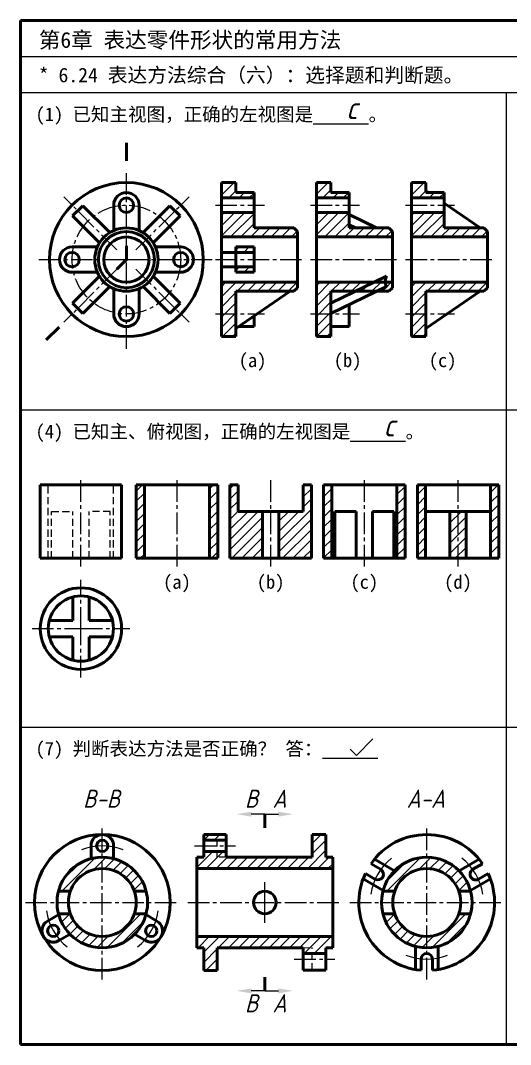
# Model space of a CAD drawing. Header units: millimetres. Extents: x 0 to 322, y 0 to 226.
# Drawn here: x 0 to 108.3, y 0 to 226 of the extents above; entities that cross this region are included whole.
import ezdxf

# ---------------------------------------------------------------- set-up
doc = ezdxf.new("R2010")
doc.units = ezdxf.units.MM
doc.header["$LTSCALE"] = 0.25
doc.linetypes.add('CENTER2', pattern=[28.575, 19.05, -3.175, 3.175, -3.175])
doc.linetypes.add('HIDDEN', pattern=[9.525, 6.35, -3.175])
for name, color, linetype in [('点画线层', 7, 'CENTER2'), ('细实线层', 7, 'Continuous'), ('虚线层', 7, 'HIDDEN')]:
    doc.layers.add(name, color=color, linetype=linetype)
doc.layers.add('答案', color=1, linetype='Continuous', lineweight=30)
doc.layers.add('粗实线层', color=7, linetype='Continuous', lineweight=50)
doc.styles.get("Standard").update_dxf_attribs({"font": 'gbeitc.shx', "height": 5, "bigfont": 'gbcbig.shx'})
doc.styles.add('宋体', font='SimSun.ttf', dxfattribs={"height": 3.5})

# ---------------------------------------------------------------- blocks, each defined once
blk = doc.blocks.new('*U1')
at = {"layer": '点画线层'}
blk.add_line((5.86, 5.86), (-5.86, -5.86), dxfattribs=at)
blk = doc.blocks.new('*U2')
at = {"layer": '点画线层', "color": 0, "linetype": 'ByBlock', "lineweight": -2, "transparency": 16777216}
for p, rotation in [((15.44, 181.21), 270), ((31.39, 181.21), 180), ((31.39, 165.25), 90)]:
    blk.add_blockref('*U1', p, dxfattribs=dict(at, rotation=rotation))
blk.add_blockref('*U1', (15.44, 165.25), dxfattribs=at)

msp = doc.modelspace()

# ---------------------------------------------------------------- hatches: boundary and pattern name
at = {"layer": '细实线层'}
h = msp.add_hatch(dxfattribs=at)
h.set_pattern_fill('ANSI31', color=256, scale=0.5)
h.set_pattern_definition([(45, (-42, 0), (-1.122532, 1.122532), [])])
h.paths.add_polyline_path([(47.61, 190.23), (44.41, 190.23), (44.41, 186.83), (51.61, 186.83), (51.61, 188.03), (47.61, 188.03)])
h.paths.add_polyline_path([(51.61, 183.63), (44.41, 183.63), (44.41, 178.23), (61.21, 178.23), (61.21, 179.43), (60.41, 180.23), (51.61, 180.23)])
h.paths.add_polyline_path([(61.21, 167.03), (61.21, 168.23), (44.41, 168.23), (44.41, 156.23), (47.61, 156.23), (47.61, 166.23), (60.41, 166.23)])
h = msp.add_hatch(dxfattribs=at)
h.set_pattern_fill('ANSI31', color=256, scale=0.5)
h.set_pattern_definition([(45, (-1, 0), (-1.122532, 1.122532), [])])
h.paths.add_polyline_path([(72.61, 188.03), (68.61, 188.03), (68.61, 190.23), (65.41, 190.23), (65.41, 186.83), (72.61, 186.83)])
h.paths.add_polyline_path([(72.61, 183.63), (65.41, 183.63), (65.41, 178.23), (82.21, 178.23), (82.21, 179.43), (81.41, 180.23), (72.61, 180.23)])
edge = h.paths.add_edge_path()
edge.add_line((82.21, 167.03), (82.21, 168.23))
edge.add_line((82.21, 168.23), (80.61, 168.23))
edge.add_ellipse((90.86, 173.23), major_axis=(10, 5.9), ratio=0.375937, start_angle=168.0697, end_angle=180.698)
edge.add_line((80.89, 167.28), (78.71, 166.23))
edge.add_line((78.71, 166.23), (81.41, 166.23))
edge.add_line((81.41, 166.23), (82.21, 167.03))
edge = h.paths.add_edge_path()
edge.add_ellipse((90.86, 173.23), major_axis=(10, 5.9), ratio=0.375937, start_angle=168.0697, end_angle=180.698, ccw=False)
edge.add_line((80.61, 168.23), (78.17, 168.23))
edge.add_line((78.17, 168.23), (74.03, 166.23))
edge.add_line((74.03, 166.23), (78.71, 166.23))
edge.add_line((78.71, 166.23), (80.89, 167.28))
h.paths.add_polyline_path([(78.17, 168.23), (65.41, 168.23), (65.41, 156.23), (68.61, 156.23), (68.61, 166.23), (74.03, 166.23)])
h = msp.add_hatch(dxfattribs=at)
h.set_pattern_fill('ANSI31', color=256, scale=0.5)
h.paths.add_polyline_path([(89.61, 190.23), (86.41, 190.23), (86.41, 186.83), (93.61, 186.83), (93.61, 188.03), (89.61, 188.03)])
h.paths.add_polyline_path([(93.61, 183.63), (86.41, 183.63), (86.41, 178.23), (103.21, 178.23), (103.21, 179.43), (102.41, 180.23), (93.61, 180.23)])
h.paths.add_polyline_path([(103.21, 167.03), (103.21, 168.23), (86.41, 168.23), (86.41, 156.23), (89.61, 156.23), (89.61, 166.23), (102.41, 166.23)])
h = msp.add_hatch(dxfattribs=at)
h.set_pattern_fill('ANSI31', color=256, scale=0.5)
h.set_pattern_definition([(45, (-2, 0), (-1.122532, 1.122532), [])])
h.paths.add_polyline_path([(51.61, 176.03), (47.61, 176.03), (47.61, 174.83), (51.61, 174.83)])
h.paths.add_polyline_path([(51.61, 171.63), (47.61, 171.63), (47.61, 170.43), (51.61, 170.43)])
h = msp.add_hatch(dxfattribs=at)
h.set_pattern_fill('ANSI31', color=256, scale=0.5)
h.paths.add_polyline_path([(27.4, 123.51), (25.6, 123.51), (25.6, 107.31), (27.4, 107.31)])
h.paths.add_polyline_path([(43.6, 123.51), (41.8, 123.51), (41.8, 107.31), (43.6, 107.31)])
h = msp.add_hatch(dxfattribs=at)
h.set_pattern_fill('ANSI31', color=256, scale=0.5)
h.paths.add_polyline_path([(53.5, 117.66), (48.1, 117.66), (48.1, 123.51), (46.3, 123.51), (46.3, 107.31), (53.5, 107.31)])
h.paths.add_polyline_path([(64.3, 123.51), (62.5, 123.51), (62.5, 117.66), (57.1, 117.66), (57.1, 107.31), (64.3, 107.31)])
h = msp.add_hatch(dxfattribs=at)
h.set_pattern_fill('ANSI31', color=256, scale=0.5)
h.paths.add_polyline_path([(68.8, 123.51), (67, 123.51), (67, 107.31), (68.8, 107.31)])
h.paths.add_polyline_path([(85, 123.51), (83.2, 123.51), (83.2, 107.31), (85, 107.31)])
h = msp.add_hatch(dxfattribs=at)
h.set_pattern_fill('ANSI31', color=256, scale=0.5)
h.paths.add_polyline_path([(89.5, 123.51), (87.7, 123.51), (87.7, 107.31), (89.5, 107.31)])
h.paths.add_polyline_path([(96.7, 117.66), (94.9, 117.66), (94.9, 107.31), (96.7, 107.31)])
h.paths.add_polyline_path([(98.5, 117.66), (96.7, 117.66), (96.7, 107.31), (98.5, 107.31)])
h.paths.add_polyline_path([(105.7, 123.51), (103.9, 123.51), (103.9, 107.31), (105.7, 107.31)])
h = msp.add_hatch(dxfattribs=at)
h.set_pattern_fill('ANSI31', color=256, scale=0.5)
h.set_pattern_definition([(45, (0, -2.1767), (-1.122532, 1.122532), [])])
h.paths.add_polyline_path([(45.49, 46.34), (40.49, 46.34), (40.49, 45.09), (45.49, 45.09)], flags=17)
h.paths.add_polyline_path([(68.99, 41.34), (67.49, 41.34), (67.49, 46.34), (64.49, 46.34), (64.49, 41.34), (45.49, 41.34), (45.49, 42.59), (40.49, 42.59), (40.49, 41.34), (38.99, 41.34), (38.99, 38.84), (68.99, 38.84)])
h.paths.add_polyline_path([(68.99, 23.84), (38.99, 23.84), (38.99, 21.34), (40.49, 21.34), (40.49, 16.34), (43.49, 16.34), (43.49, 21.34), (62.49, 21.34), (62.49, 20.09), (67.49, 20.09), (67.49, 21.34), (68.99, 21.34)])
h = msp.add_hatch(dxfattribs=at)
h.set_pattern_fill('ANSI31', color=256, scale=0.5)
h.paths.add_polyline_path([(18.09, 38.84), (18.09, 41.34, 0.341999), (8.4, 33.84), (11.01, 33.84, -0.317837)])
h.paths.add_polyline_path([(18.09, 41.34), (18.09, 38.84, -0.317837), (25.16, 33.84), (27.77, 33.84, 0.341999)])
h.paths.add_polyline_path([(27.77, 28.84), (25.16, 28.84, -0.317837), (18.09, 23.84), (18.09, 21.34, 0.341999)])
h.paths.add_polyline_path([(11.01, 28.84), (8.4, 28.84, 0.341999), (18.09, 21.34), (18.09, 23.84, -0.317837)])
h = msp.add_hatch(dxfattribs=at)
h.set_pattern_fill('ANSI31', color=256, scale=0.5)
h.paths.add_polyline_path([(89.78, 41.34, 0.341999), (80.1, 33.84), (82.71, 33.84, -0.317837), (89.78, 38.84)])
h.paths.add_polyline_path([(89.78, 41.34), (89.78, 38.84, -0.317837), (96.85, 33.84), (99.47, 33.84, 0.341999)])
h.paths.add_polyline_path([(99.47, 28.84), (96.85, 28.84, -0.317837), (89.78, 23.84), (89.78, 21.34, 0.341999)])
h.paths.add_polyline_path([(82.71, 28.84), (80.1, 28.84, 0.341999), (89.78, 21.34), (89.78, 23.84, -0.317837)])

# ---------------------------------------------------------------- linework, layer by layer
at = {"lineweight": 50}
for p, q in [((322, 226), (0, 226)), ((0, 226), (0, 0)), ((0, 0), (322, 0))]:
    msp.add_line(p, q, dxfattribs=at)
for p, q in [((322, 218), (0, 218)), ((322, 210), (0, 210)), ((107.33, 210), (107.33, 0)), ((322, 140), (0, 140)), ((322, 70), (0, 70))]:
    msp.add_line(p, q)
at = {"layer": '点画线层'}
for p, q in [((23.41, 173.23), (23.41, 193.01)), ((43.08, 185.23), (53.92, 185.23)), ((64.08, 185.23), (74.92, 185.23)), ((85.08, 185.23), (95.92, 185.23)), ((4.03, 173.23), (23.41, 173.23)), ((23.41, 153.52), (23.41, 173.23)), ((23.41, 173.23), (42.39, 173.23)), ((43.08, 173.23), (62.55, 173.23)), ((64.08, 173.23), (83.55, 173.23)), ((85.08, 173.23), (104.55, 173.23)), ((43.08, 161.23), (53.92, 161.23)), ((64.08, 161.23), (74.92, 161.23)), ((85.08, 161.23), (95.92, 161.23)), ((13.36, 105.51), (13.36, 125.31)), ((34.6, 105.51), (34.6, 125.31)), ((55.3, 105.51), (55.3, 125.31)), ((76, 105.51), (76, 125.31)), ((96.7, 105.51), (96.7, 125.31)), ((13.36, 91.79), (13.36, 102.59)), ((2.56, 91.79), (13.36, 91.79)), ((13.36, 91.79), (24.16, 91.79)), ((13.36, 80.99), (13.36, 91.79)), ((18.09, 14.34), (18.09, 48.34)), ((89.78, 14.34), (89.78, 48.34)), ((38.49, 43.84), (47.49, 43.84)), ((1.09, 31.34), (35.09, 31.34)), ((36.99, 31.34), (70.99, 31.34)), ((72.78, 31.34), (106.78, 31.34)), ((60.49, 18.84), (69.49, 18.84))]:
    msp.add_line(p, q, dxfattribs=at)
msp.add_circle((23.41, 173.23), 12, dxfattribs=at)
at = {"layer": '答案'}
for p, q in [((74.24, 63.82), (77.86, 67.43)), ((72.85, 65.21), (74.24, 63.82))]:
    msp.add_line(p, q, dxfattribs=at)
at = {"layer": '粗实线层'}
for p, q in [((23.41, 195.01), (23.41, 199.01)), ((44.41, 190.23), (44.41, 156.23)), ((44.41, 190.23), (47.61, 190.23)), ((47.61, 188.03), (47.61, 190.23)), ((65.41, 190.23), (65.41, 156.23)), ((65.41, 190.23), (68.61, 190.23)), ((68.61, 188.03), (68.61, 190.23)), ((86.41, 190.23), (86.41, 156.23)), ((86.41, 190.23), (89.61, 190.23)), ((89.61, 188.03), (89.61, 190.23)), ((47.61, 188.03), (51.61, 188.03)), ((51.61, 180.23), (51.61, 188.03)), ((68.61, 188.03), (72.61, 188.03)), ((72.61, 180.23), (72.61, 188.03)), ((90.2, 188.03), (89.61, 188.43)), ((89.61, 188.03), (93.61, 188.03)), ((93.61, 180.23), (93.61, 188.03)), ((44.41, 186.83), (51.61, 186.83)), ((65.41, 186.83), (72.61, 186.83)), ((86.41, 186.83), (93.61, 186.83)), ((101.61, 180.23), (93.61, 185.7)), ((11.53, 182.85), (13.8, 185.11)), ((19.73, 179.18), (13.8, 185.11)), ((20.61, 179.65), (20.61, 185.23)), ((26.21, 185.23), (26.21, 179.65)), ((33.03, 185.11), (27.1, 179.18)), ((33.03, 185.11), (35.29, 182.85)), ((44.41, 183.63), (51.61, 183.63)), ((65.41, 183.63), (72.61, 183.63)), ((78.71, 180.23), (72.61, 183.18)), ((86.41, 183.63), (93.61, 183.63)), ((11.53, 182.85), (17.46, 176.92)), ((29.36, 176.92), (35.29, 182.85)), ((72.61, 180.91), (74.03, 180.23)), ((51.61, 180.23), (60.41, 180.23)), ((61.21, 179.43), (60.41, 180.23)), ((61.21, 167.03), (61.21, 179.43)), ((72.61, 180.23), (81.41, 180.23)), ((82.21, 179.43), (81.41, 180.23)), ((82.21, 167.03), (82.21, 179.43)), ((93.61, 180.23), (102.41, 180.23)), ((103.21, 179.43), (102.41, 180.23)), ((103.21, 167.03), (103.21, 179.43)), ((44.41, 178.23), (61.21, 178.23)), ((65.41, 178.23), (82.21, 178.23)), ((86.41, 178.23), (103.21, 178.23)), ((11.41, 176.03), (17, 176.03)), ((23.41, 173.23), (23.41, 176.23)), ((29.83, 176.03), (35.41, 176.03)), ((44.41, 174.83), (51.61, 174.83)), ((47.61, 176.03), (51.61, 176.03)), ((47.61, 170.43), (47.61, 176.03)), ((51.61, 170.43), (51.61, 176.03)), ((23.41, 173.23), (21.29, 171.11)), ((17, 170.43), (11.41, 170.43)), ((17.46, 169.54), (11.53, 163.61)), ((35.29, 163.61), (29.36, 169.54)), ((35.41, 170.43), (29.83, 170.43)), ((44.41, 171.63), (51.61, 171.63)), ((47.61, 170.43), (51.61, 170.43)), ((80.89, 169.54), (68.61, 163.61)), ((13.8, 161.35), (19.73, 167.28)), ((27.1, 167.28), (33.03, 161.35)), ((44.41, 168.23), (61.21, 168.23)), ((65.41, 168.23), (82.21, 168.23)), ((68.61, 161.35), (80.89, 167.28)), ((86.41, 168.23), (103.21, 168.23)), ((20.61, 161.23), (20.61, 166.81)), ((26.21, 166.81), (26.21, 161.23)), ((47.61, 156.23), (47.61, 166.23)), ((59.61, 166.23), (47.61, 158.03)), ((47.61, 166.23), (60.41, 166.23)), ((61.21, 167.03), (60.41, 166.23)), ((68.61, 156.23), (68.61, 166.23)), ((68.61, 166.23), (81.41, 166.23)), ((82.21, 167.03), (81.41, 166.23)), ((89.61, 156.23), (89.61, 166.23)), ((89.61, 166.23), (102.41, 166.23)), ((101.61, 166.23), (89.61, 158.03)), ((103.21, 167.03), (102.41, 166.23)), ((13.8, 161.35), (11.53, 163.61)), ((35.29, 163.61), (33.03, 161.35)), ((72.61, 161.23), (72.61, 163.28)), ((51.61, 158.43), (51.61, 160.76)), ((72.61, 158.43), (72.61, 161.23)), ((5.69, 155.51), (8.52, 158.34)), ((48.2, 158.43), (51.61, 158.43)), ((68.61, 158.43), (72.61, 158.43)), ((44.41, 156.23), (47.61, 156.23)), ((65.41, 156.23), (68.61, 156.23)), ((86.41, 156.23), (89.61, 156.23)), ((4.36, 123.51), (22.36, 123.51)), ((4.36, 107.31), (4.36, 123.51)), ((22.36, 107.31), (22.36, 123.51)), ((25.6, 123.51), (43.6, 123.51)), ((25.6, 107.31), (25.6, 123.51)), ((27.4, 107.31), (27.4, 123.51)), ((41.8, 107.31), (41.8, 123.51)), ((43.6, 107.31), (43.6, 123.51)), ((46.3, 123.51), (48.1, 123.51)), ((46.3, 107.31), (46.3, 123.51)), ((48.1, 117.66), (48.1, 123.51)), ((62.5, 123.51), (64.3, 123.51)), ((62.5, 117.66), (62.5, 123.51)), ((64.3, 107.31), (64.3, 123.51)), ((67, 123.51), (85, 123.51)), ((67, 107.31), (67, 123.51)), ((68.8, 107.31), (68.8, 123.51)), ((83.2, 107.31), (83.2, 123.51)), ((85, 107.31), (85, 123.51)), ((87.7, 123.51), (105.7, 123.51)), ((87.7, 107.31), (87.7, 123.51)), ((89.5, 107.31), (89.5, 123.51)), ((103.9, 107.31), (103.9, 123.51)), ((105.7, 107.31), (105.7, 123.51)), ((48.1, 117.66), (62.5, 117.66)), ((53.5, 107.31), (53.5, 117.66)), ((57.1, 107.31), (57.1, 117.66)), ((69.5, 117.66), (74.2, 117.66)), ((69.5, 107.31), (69.5, 117.66)), ((74.2, 107.31), (74.2, 117.66)), ((82.5, 117.66), (77.8, 117.66)), ((77.8, 107.31), (77.8, 117.66)), ((82.5, 107.31), (82.5, 117.66)), ((103.9, 117.66), (89.5, 117.66)), ((94.9, 107.31), (94.9, 117.66)), ((98.5, 107.31), (98.5, 117.66)), ((4.36, 107.31), (22.36, 107.31)), ((25.6, 107.31), (43.6, 107.31)), ((46.3, 107.31), (64.3, 107.31)), ((67, 107.31), (85, 107.31)), ((87.7, 107.31), (105.7, 107.31)), ((11.56, 93.59), (11.56, 98.77)), ((15.16, 93.59), (15.16, 98.77)), ((6.39, 93.59), (11.56, 93.59)), ((15.16, 93.59), (20.33, 93.59)), ((6.39, 89.99), (11.56, 89.99)), ((11.56, 84.82), (11.56, 89.99)), ((15.16, 89.99), (20.33, 89.99)), ((15.16, 84.82), (15.16, 89.99)), ((53.99, 47.84), (53.99, 50.84)), ((40.49, 46.34), (45.49, 46.34)), ((40.49, 41.34), (40.49, 46.34)), ((45.49, 41.34), (45.49, 46.34)), ((64.49, 46.34), (67.49, 46.34)), ((64.49, 41.34), (64.49, 46.34)), ((67.49, 41.34), (67.49, 46.34)), ((15.59, 41.02), (15.59, 43.84)), ((20.59, 41.02), (20.59, 43.84)), ((40.49, 45.09), (45.49, 45.09)), ((38.99, 21.34), (38.99, 41.34)), ((38.99, 41.34), (40.49, 41.34)), ((40.49, 42.59), (45.49, 42.59)), ((45.49, 41.34), (64.49, 41.34)), ((67.49, 41.34), (68.99, 41.34)), ((68.99, 21.34), (68.99, 41.34)), ((82.65, 38.34), (78.22, 40.9)), ((96.92, 38.34), (101.34, 40.9)), ((38.99, 38.84), (68.99, 38.84)), ((79.58, 38.67), (77.46, 39.89)), ((102.1, 39.89), (99.98, 38.67)), ((80.15, 34.01), (75.72, 36.57)), ((76.21, 37.73), (78.33, 36.5)), ((99.42, 34.01), (103.84, 36.57)), ((101.23, 36.5), (103.35, 37.73)), ((8.4, 33.84), (11.01, 33.84)), ((25.16, 33.84), (27.77, 33.84)), ((80.1, 33.84), (82.71, 33.84)), ((96.85, 33.84), (99.47, 33.84)), ((8.45, 28.66), (6.01, 27.25)), ((8.4, 28.84), (11.01, 28.84)), ((25.16, 28.84), (27.77, 28.84)), ((27.72, 28.66), (30.16, 27.25)), ((80.1, 28.84), (82.71, 28.84)), ((96.85, 28.84), (99.47, 28.84)), ((10.95, 24.33), (8.51, 22.92)), ((25.22, 24.33), (27.66, 22.92)), ((38.99, 23.84), (68.99, 23.84)), ((38.99, 21.34), (40.49, 21.34)), ((40.49, 16.34), (40.49, 21.34)), ((43.49, 16.34), (43.49, 21.34)), ((43.49, 21.34), (62.49, 21.34)), ((62.49, 16.39), (62.49, 21.34)), ((67.49, 16.39), (67.49, 21.34)), ((67.49, 21.34), (68.99, 21.34)), ((87.28, 21.65), (87.28, 16.55)), ((92.28, 21.65), (92.28, 16.55)), ((67.49, 20.09), (62.49, 20.09)), ((88.53, 18.84), (88.53, 16.39)), ((91.03, 16.39), (91.03, 18.84)), ((40.49, 16.34), (43.49, 16.34)), ((67.49, 16.39), (62.49, 16.39)), ((53.99, 14.84), (53.99, 11.84))]:
    msp.add_line(p, q, dxfattribs=at)
for centre, radius in [((23.41, 173.23), 17), ((23.41, 185.23), 1.6), ((23.41, 173.23), 7), ((23.41, 173.23), 6.2), ((23.41, 173.23), 5), ((11.41, 173.23), 1.6), ((35.41, 173.23), 1.6), ((23.41, 161.23), 1.6), ((13.36, 91.79), 9), ((13.36, 91.79), 7.2), ((18.09, 31.34), 15), ((18.09, 43.84), 1.25), ((18.09, 31.34), 10), ((89.78, 31.34), 10), ((18.09, 31.34), 7.5), ((89.78, 31.34), 7.5), ((53.99, 31.34), 2.5), ((7.26, 25.09), 1.25), ((28.91, 25.09), 1.25)]:
    msp.add_circle(centre, radius, dxfattribs=at)
for centre, radius, start, end in [((23.41, 185.23), 2.8, 0, 180), ((11.41, 173.23), 2.8, 90, 270), ((35.41, 173.23), 2.8, 270, 90), ((23.41, 161.23), 2.8, 180, 0), ((18.09, 43.84), 2.5, 0, 180), ((89.78, 31.34), 15, 34.7802, 145.2198), ((78.96, 37.59), 1.25, 240, 60), ((100.61, 37.59), 1.25, 120, 300), ((89.78, 31.34), 15, 154.7802, 265.2198), ((89.78, 31.34), 15, 274.7802, 25.2198), ((7.26, 25.09), 2.5, 120, 300), ((28.91, 25.09), 2.5, 240, 60), ((89.78, 18.84), 1.25, 0, 180)]:
    msp.add_arc(centre, radius, start, end, dxfattribs=at)
msp.add_ellipse((90.86, 173.23), major_axis=(10, 5.9), ratio=0.375937, start_param=2.692555, end_param=3.153775, dxfattribs=at)
at = {"layer": '细实线层'}
for p, q in [((53.99, 50.84), (50.99, 50.84)), ((53.99, 50.84), (56.99, 50.84)), ((53.99, 26.84), (53.99, 35.84)), ((53.99, 11.84), (50.99, 11.84)), ((53.99, 11.84), (56.99, 11.84))]:
    msp.add_line(p, q, dxfattribs=at)
for centre, start, end in [((18.09, 31.34), 68.4331, 111.6002), ((89.78, 31.34), 128.4331, 171.6002), ((89.78, 31.34), 8.4331, 51.6002), ((18.09, 31.34), 188.4331, 231.6002), ((18.09, 31.34), 308.4331, 351.6002), ((89.78, 31.34), 248.4331, 291.6002)]:
    msp.add_arc(centre, 12.5, start, end, dxfattribs=at)
for points in [[(50.99, 50.3), (50.99, 51.37), (47.79, 50.84)], [(56.99, 51.37), (56.99, 50.3), (60.19, 50.84)], [(50.99, 12.37), (50.99, 11.3), (47.79, 11.84)], [(56.99, 11.3), (56.99, 12.37), (60.19, 11.84)]]:
    msp.add_solid(points, dxfattribs=at)
at = {"layer": '虚线层'}
for p, q in [((6.16, 107.31), (6.16, 123.51)), ((20.56, 107.31), (20.56, 123.51)), ((6.86, 117.66), (11.56, 117.66)), ((6.86, 107.31), (6.86, 117.66)), ((11.56, 107.31), (11.56, 117.66)), ((19.86, 117.66), (15.16, 117.66)), ((15.16, 107.31), (15.16, 117.66)), ((19.86, 107.31), (19.86, 117.66)), ((43.49, 41.34), (43.49, 46.34)), ((45.49, 41.34), (43.49, 41.34)), ((62.49, 21.34), (64.49, 21.39)), ((64.49, 16.39), (64.49, 21.39))]:
    msp.add_line(p, q, dxfattribs=at)

# ---------------------------------------------------------------- block references
at = {"layer": '点画线层'}
msp.add_blockref('*U2', (0, 0), dxfattribs=at)

# ---------------------------------------------------------------- texts
at = {"style": '宋体'}
for s, height, p in [('第6章 表达零件形状的常用方法', 3.5, (4.05, 219.96)), ('* 6.24 表达方法综合（六）：选择题和判断题。', 3.2, (4.05, 212.36)), ('(1) 已知主视图，正确的左视图是%%U      %%U。', 3, (3.33, 203.79)), ('(4) 已知主、俯视图，正确的左视图是%%U      %%U。', 3, (3.33, 133.79)), ('(7) 判断表达方法是否正确？ 答：%%U      ', 3, (3.33, 63.79))]:
    msp.add_text(s, height=height, dxfattribs=at).set_placement(p)
at = {"layer": '答案'}
for p in [(71.96, 204.22), (80.22, 134.2)]:
    msp.add_text('c', height=5, dxfattribs=at).set_placement(p)
at = {"layer": '细实线层', "style": '宋体'}
for s, p in [('(a)', (48.23, 149.5)), ('(b)', (69.23, 149.5)), ('(c)', (90.23, 149.5)), ('(a)', (31.52, 100.58)), ('(b)', (52.22, 100.58)), ('(c)', (72.92, 100.58)), ('(d)', (93.62, 100.58))]:
    msp.add_text(s, height=3, dxfattribs=at).set_placement(p)
at = {"layer": '细实线层'}
for s, p in [('B-B', (13.85, 52.24)), ('B', (49.6, 52.24)), ('A', (55.71, 52.24)), ('A-A', (85.34, 52.24)), ('B', (49.6, 7.1)), ('A', (55.71, 7.1))]:
    msp.add_text(s, height=4, dxfattribs=at).set_placement(p)

doc.saveas('drawing.dxf')
